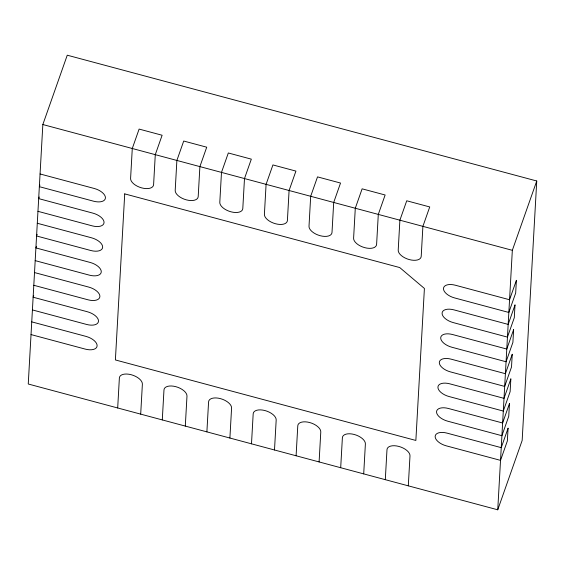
<?xml version="1.0" encoding="UTF-8"?>
<svg xmlns="http://www.w3.org/2000/svg" width="565" height="565" viewBox="0 0 565 565"><rect width="100%" height="100%" fill="white"/><g stroke="black" fill="none" stroke-linecap="round" stroke-linejoin="round"><path stroke-width="0.85" d="M42.841 124.533L28.25 384.009L497.744 509.8L522.159 440.467L536.75 180.991L67.256 55.2L42.841 124.533L512.335 250.316L497.744 509.8M117.689 407.972L119.37 378.006A12.006 6.18 19.4 0 1 131.235 374.729A12.006 6.18 19.4 0 1 142.38 384.165L140.692 414.138M162.289 419.922L163.977 389.956A12.006 6.18 19.4 0 1 175.835 386.679A12.006 6.18 19.4 0 1 186.98 396.114L185.299 426.088M206.889 431.872L208.577 401.906A12.006 6.18 19.4 0 1 220.435 398.629A12.006 6.18 19.4 0 1 231.579 408.064L229.899 438.037M251.496 443.822L253.177 413.855A12.006 6.18 19.4 0 1 265.041 410.578A12.006 6.18 19.4 0 1 276.186 420.014L274.498 449.987M296.095 455.771L297.783 425.805A12.006 6.18 19.4 0 1 309.641 422.528A12.006 6.18 19.4 0 1 320.786 431.964L319.098 461.937M340.695 467.721L342.383 437.755A12.006 6.18 19.4 0 1 354.241 434.478A12.006 6.18 19.4 0 1 365.386 443.913L363.705 473.887M385.302 479.671L386.983 449.705A12.006 6.18 19.4 0 1 398.848 446.428A12.006 6.18 19.4 0 1 409.992 455.863L408.304 485.836M39.917 185.059L39.345 186.676L93.571 201.204A12.006 6.18 19.4 0 0 105.436 197.927A12.006 6.18 19.4 0 0 94.291 188.491L40.066 173.964M39.246 196.994L38.674 198.612L92.9 213.139A12.006 6.18 19.4 0 1 104.045 222.582A12.006 6.18 19.4 0 1 92.187 225.852L37.961 211.324M37.142 234.362L36.577 235.979L90.803 250.507A12.006 6.18 19.4 0 0 102.661 247.23A12.006 6.18 19.4 0 0 91.516 237.794L37.29 223.26M36.471 246.298L35.906 247.915L90.132 262.443A12.006 6.18 19.4 0 1 101.276 271.878A12.006 6.18 19.4 0 1 89.418 275.155L35.185 260.627M33.702 295.601L33.13 297.218L87.356 311.746A12.006 6.18 19.4 0 1 98.501 321.181A12.006 6.18 19.4 0 1 86.643 324.458L32.417 309.931M512.335 250.316L536.75 180.991M34.514 272.563L88.74 287.091A12.006 6.18 19.4 0 1 99.892 296.533A12.006 6.18 19.4 0 1 88.027 299.81L33.801 285.283M31.746 321.866L85.972 336.394A12.006 6.18 19.4 0 1 97.116 345.837A12.006 6.18 19.4 0 1 85.258 349.106L31.033 334.579M124.724 193.88L115.387 359.947L415.861 440.453L424.407 288.454L399.738 267.563L124.724 193.88M132.281 148.489L130.593 178.462A12.006 6.18 19.4 0 0 141.737 187.905A12.006 6.18 19.4 0 0 153.602 184.628L155.283 154.655L162.12 135.247L139.117 129.081L132.281 148.489M176.88 160.439L175.199 190.412A12.006 6.18 19.4 0 0 186.344 199.855A12.006 6.18 19.4 0 0 198.202 196.578L199.89 166.604L206.726 147.197L183.717 141.031L176.88 160.439M221.487 172.389L219.799 202.362A12.006 6.18 19.4 0 0 230.944 211.804A12.006 6.18 19.4 0 0 242.802 208.527L244.49 178.554L251.326 159.146L228.324 152.981L221.487 172.389M266.087 184.338L264.399 214.312A12.006 6.18 19.4 0 0 275.543 223.754A12.006 6.18 19.4 0 0 287.408 220.477L289.089 190.504L295.926 171.096L272.923 164.931L266.087 184.338M310.686 196.288L309.006 226.261A12.006 6.18 19.4 0 0 320.15 235.704A12.006 6.18 19.4 0 0 332.008 232.427L333.696 202.454L340.533 183.046L317.523 176.88L310.686 196.288M355.293 208.238L353.605 238.211A12.006 6.18 19.4 0 0 364.75 247.654A12.006 6.18 19.4 0 0 376.608 244.377L378.296 214.403L385.132 194.996L362.123 188.83L355.293 208.238M399.893 220.188L398.205 250.161A12.006 6.18 19.4 0 0 409.35 259.603A12.006 6.18 19.4 0 0 421.215 256.326L422.895 226.353L429.732 206.945L406.729 200.78L399.893 220.188M508.076 428.242L507.356 440.954L500.526 460.369L446.293 445.841A12.006 6.18 19.4 0 1 435.149 436.399A12.006 6.18 19.4 0 1 447.014 433.122L501.24 447.657L508.076 428.242M509.461 403.594L508.747 416.306L501.911 435.714L447.685 421.186A12.006 6.18 19.4 0 1 436.54 411.751A12.006 6.18 19.4 0 1 448.398 408.474L502.624 423.001L509.461 403.594M510.845 378.938L510.131 391.651L503.295 411.066L449.069 396.538A12.006 6.18 19.4 0 1 437.924 387.096A12.006 6.18 19.4 0 1 449.782 383.826L504.008 398.353L510.845 378.938M512.236 354.29L511.516 367.003L504.679 386.418L450.453 371.89A12.006 6.18 19.4 0 1 439.309 362.448A12.006 6.18 19.4 0 1 451.174 359.171L505.4 373.698L512.236 354.29M513.62 329.635L512.907 342.355L506.07 361.762L451.845 347.235A12.006 6.18 19.4 0 1 440.7 337.799A12.006 6.18 19.4 0 1 452.558 334.522L506.784 349.05L513.62 329.635M515.005 304.987L514.291 317.7L507.455 337.114L453.229 322.587A12.006 6.18 19.4 0 1 442.084 313.144A12.006 6.18 19.4 0 1 453.942 309.867L508.168 324.402L515.005 304.987M516.389 280.339L515.676 293.051L508.839 312.459L454.613 297.932A12.006 6.18 19.4 0 1 443.469 288.496A12.006 6.18 19.4 0 1 455.326 285.219L509.552 299.747L516.389 280.339"/></g></svg>
